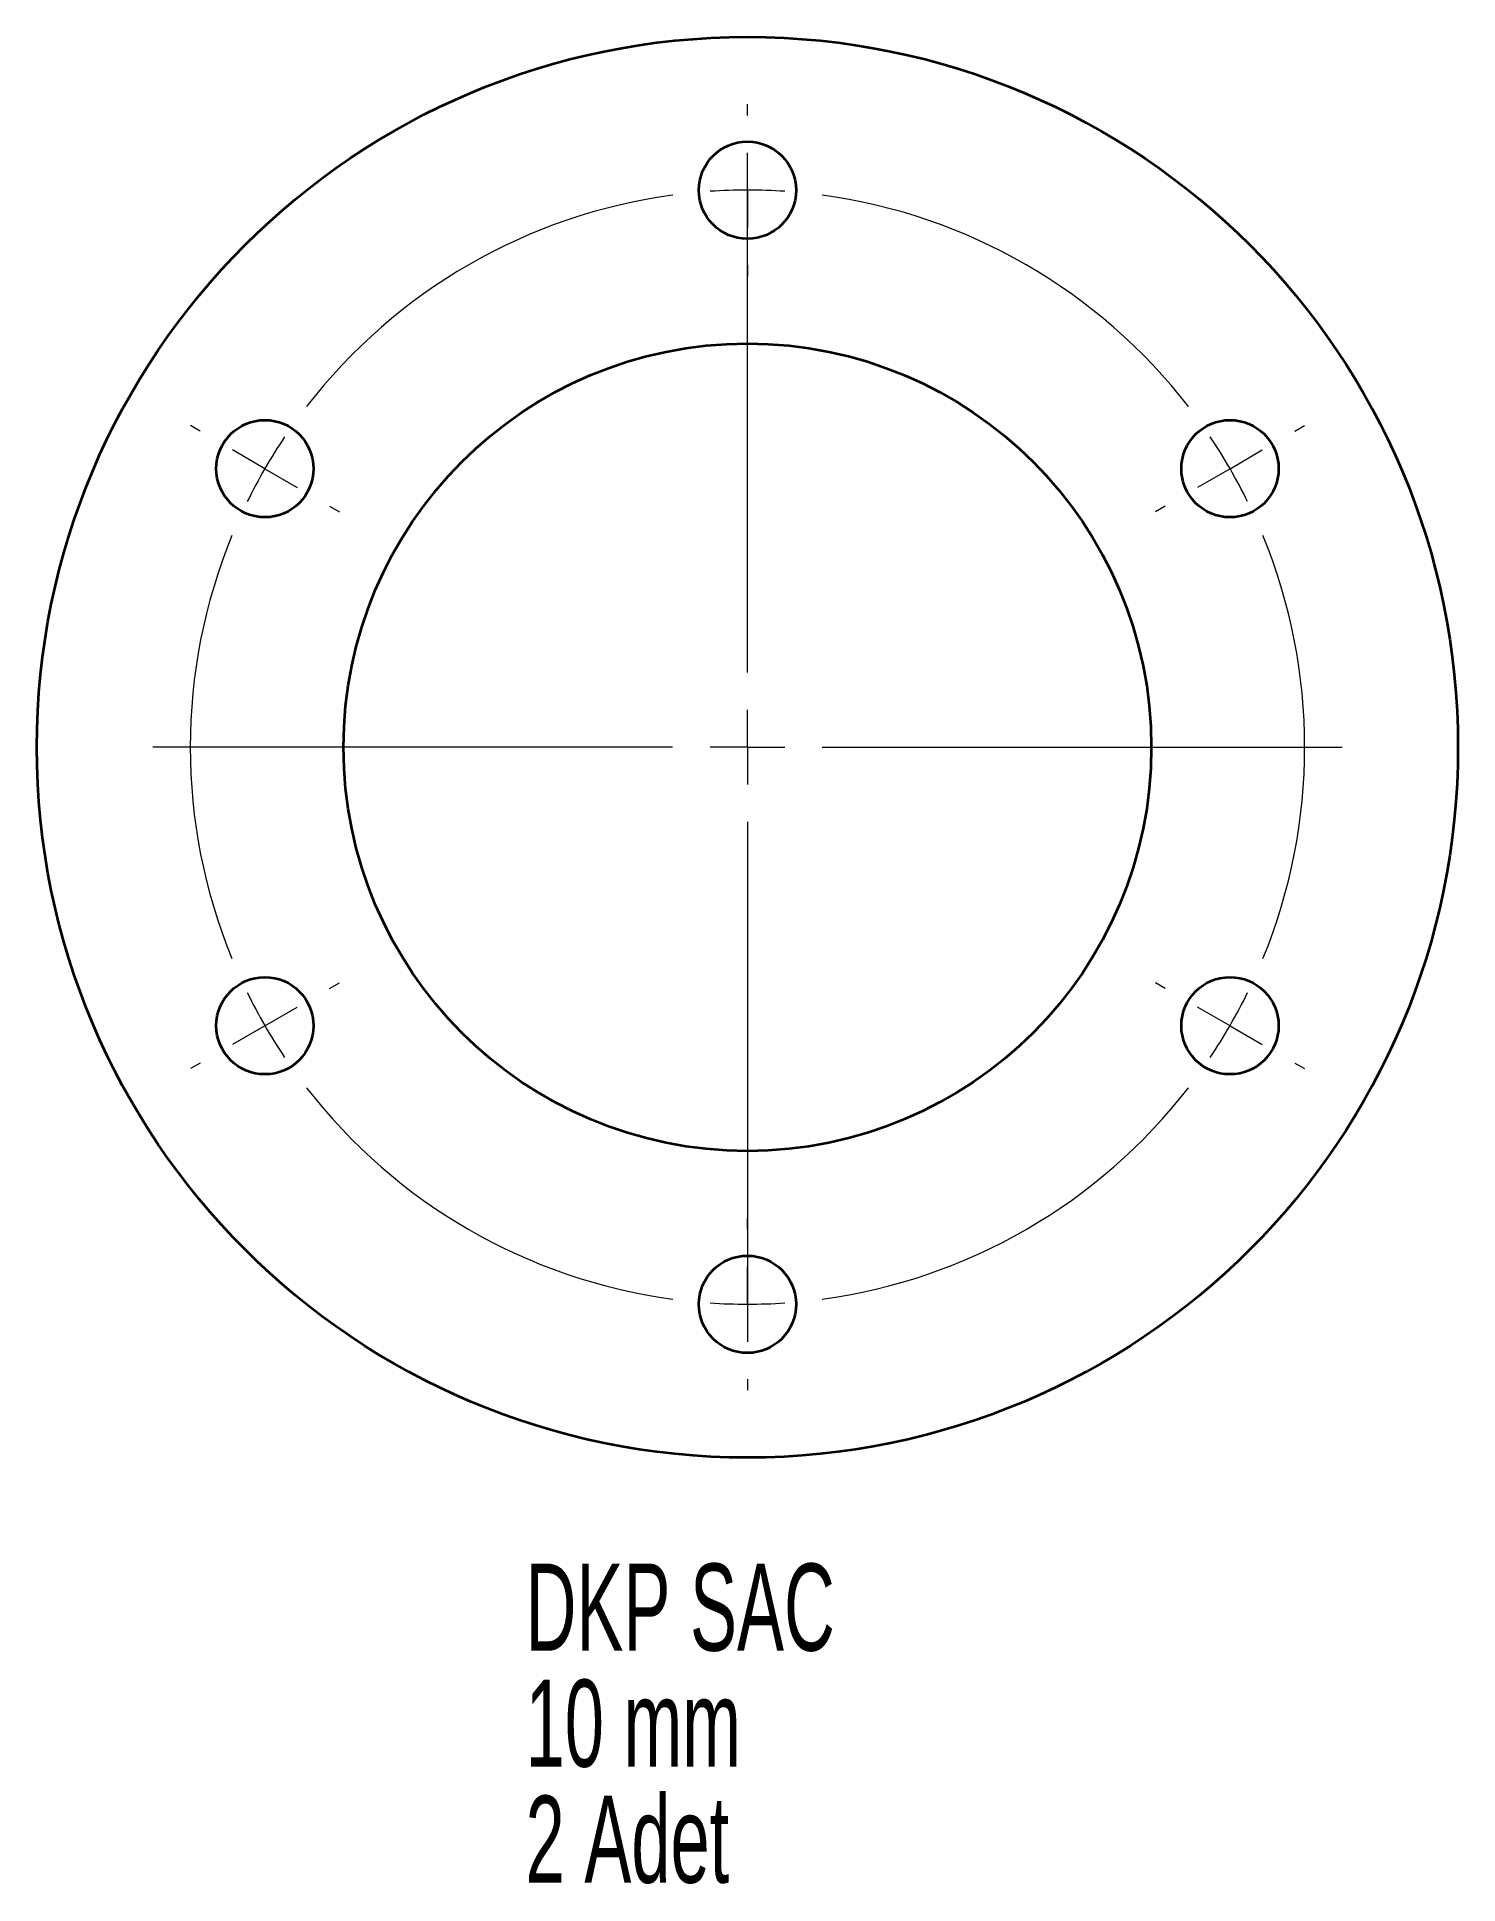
# Model space of a CAD drawing. Header units: millimetres. Extents: x 95 to 190, y 38 to 162.
import ezdxf

# ---------------------------------------------------------------- set-up
doc = ezdxf.new("R2010")
doc.units = ezdxf.units.MM
doc.styles.add('SLDTEXTSTYLE0', font='TXT', dxfattribs={"width": 0.605})

# ---------------------------------------------------------------- blocks, each defined once
blk = doc.blocks.new('SW_CENTERMARKSYMBOL_0')
at = {"color": 0, "linetype": 'Continuous', "lineweight": 18}
for p, q in [((32.26, 23.62), (32.26, 24.38)), ((32.26, -13.62), (32.26, 21.12)), ((32.26, 18.62), (32.26, 21.12)), ((32.26, 18.62), (32.26, 16.12)), ((32.26, 13.62), (32.26, 12.88)), ((-4.33, 2.5), (-4.98, 2.88)), ((68.85, 2.5), (69.5, 2.88)), ((0, 0), (-2.17, 1.25)), ((64.52, 0), (66.68, 1.25)), ((0, 0), (2.17, -1.25)), ((64.52, 0), (62.35, -1.25)), ((4.33, -2.5), (4.98, -2.88)), ((60.19, -2.5), (59.54, -2.88)), ((32.26, -18.62), (32.26, -16.12)), ((27.26, -18.62), (-7.49, -18.62)), ((32.26, -18.62), (29.76, -18.62)), ((32.26, -18.62), (32.26, -21.12)), ((32.26, -18.62), (34.76, -18.62)), ((37.26, -18.62), (72.01, -18.62)), ((32.26, -23.62), (32.26, -58.38)), ((4.33, -34.75), (4.98, -34.38)), ((60.19, -34.75), (59.54, -34.38)), ((0, -37.25), (2.17, -36)), ((64.52, -37.25), (62.35, -36)), ((0, -37.25), (-2.17, -38.5)), ((64.52, -37.25), (66.68, -38.5)), ((-4.33, -39.75), (-4.98, -40.12)), ((68.85, -39.75), (69.5, -40.12)), ((32.26, -50.88), (32.26, -50.12)), ((32.26, -55.88), (32.26, -53.38)), ((32.26, -55.88), (32.26, -58.38)), ((32.26, -60.88), (32.26, -61.62))]:
    blk.add_line(p, q, dxfattribs=at)
for start, end in [(90, 93.8454), (86.1546, 90), (97.6907, 142.3093), (37.6907, 82.3093), (146.1546, 150), (30, 33.8454), (150, 153.8454), (26.1546, 30), (157.6907, 202.3093), (337.6907, 22.3093), (206.1546, 210), (330, 333.8454), (210, 213.8454), (326.1546, 330), (217.6907, 262.3093), (277.6907, 322.3093), (266.1546, 270), (270, 273.8454)]:
    blk.add_arc((32.26, -18.62), 37.25, start, end, dxfattribs=at)

msp = doc.modelspace()

# ---------------------------------------------------------------- linework, layer by layer
at = {"color": 7, "linetype": 'Continuous', "lineweight": 35}
for centre, radius in [((142.64, 114.38), 47.5), ((142.64, 151.63), 3.25), ((142.64, 114.38), 27), ((110.38, 133.01), 3.25), ((174.9, 133.01), 3.25), ((110.38, 95.76), 3.25), ((174.9, 95.76), 3.25), ((142.64, 77.13), 3.25)]:
    msp.add_circle(centre, radius, dxfattribs=at)

# ---------------------------------------------------------------- block references
at = {"color": 7, "linetype": 'Continuous', "lineweight": 18}
msp.add_blockref('SW_CENTERMARKSYMBOL_0', (110.38, 133.01), dxfattribs=at)

# ---------------------------------------------------------------- texts
at = {"color": 7, "linetype": 'Continuous', "lineweight": 0, "char_height": 5.821, "attachment_point": 1, "style": 'SLDTEXTSTYLE0'}
for s, insert in [('DKP SAC', (127.81, 59.79)), ('10 mm', (127.81, 52.03)), ('2 Adet', (127.81, 44.27))]:
    msp.add_mtext(s, dxfattribs=dict(at, insert=insert))

doc.saveas('drawing.dxf')
